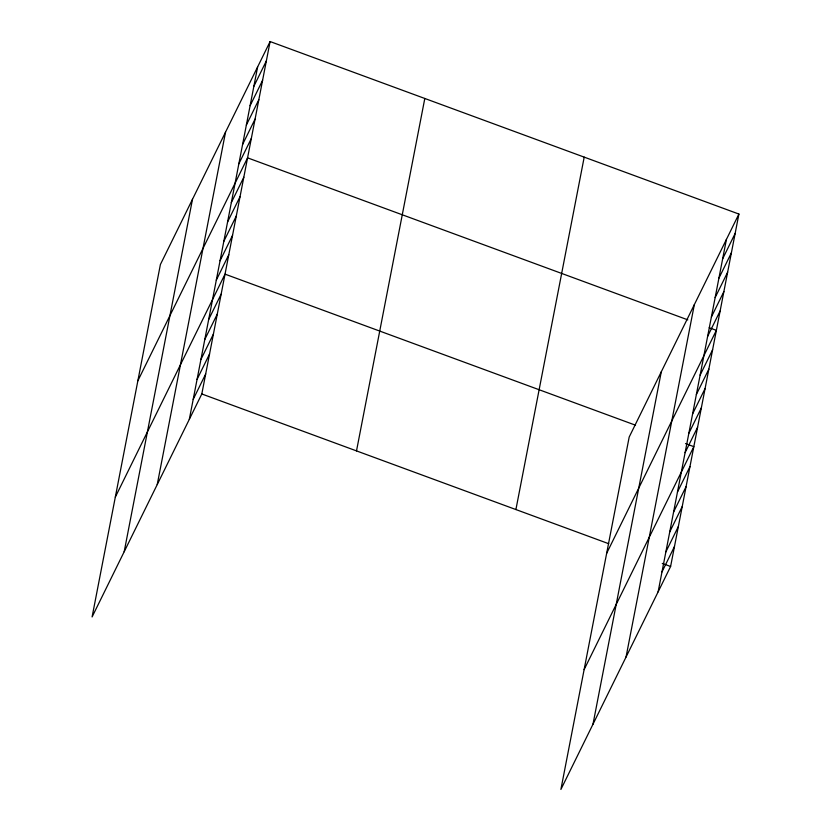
<?xml version="1.0" encoding="UTF-8"?>
<svg xmlns="http://www.w3.org/2000/svg" width="831" height="831" viewBox="0 0 831 831"><rect width="100%" height="100%" fill="white"/><g stroke="black" fill="none" stroke-linecap="round" stroke-linejoin="round"><path stroke-width="1.25" d="M124.183 551.732L192.48 199.315M157.236 484.556L225.533 132.129M189.323 419.354L257.62 66.927M270.106 41.55L160.393 264.518L92.096 616.945L201.808 393.967L270.106 41.55L738.904 214.055L670.607 566.482L560.894 789.45L629.192 437.033L738.904 214.055M356.509 450.901L424.807 98.474M515.906 509.548L584.203 157.132M592.981 724.248L661.279 371.821M626.034 657.061L694.332 304.645M658.121 591.859L726.419 239.432M253.86 86.31L266.346 60.933M250.11 105.693L262.596 80.316M246.35 125.076L258.836 99.699M242.59 144.459L255.086 119.082M238.84 163.842L251.326 138.465M137.853 380.816L247.565 157.848L687.808 319.852M231.319 202.608L243.815 177.232M227.569 221.991L240.055 196.615M223.809 241.374L236.295 215.998M220.059 260.757L232.545 235.381M216.299 280.14L228.785 254.764M115.312 497.115L225.035 274.147L635.518 425.202M208.674 319.499L221.16 294.122M204.8 339.464L217.286 314.087M200.936 359.439L213.422 334.062M197.061 379.403L209.547 354.027M193.187 399.379L205.683 374.002M722.658 258.815L735.155 233.438M718.908 278.198L731.394 252.821M715.148 297.581L727.634 272.204M711.398 316.975L723.884 291.588M707.638 336.358L720.124 310.971M606.651 553.332L716.364 330.354L709.227 327.726M700.128 375.124L712.614 349.737M696.368 394.507L708.853 369.12M692.607 413.89L705.103 388.503M688.857 433.273L701.343 407.886M685.097 452.656L697.583 427.269M584.11 669.63L693.833 446.652L685.502 443.588M677.473 492.004L689.959 466.627M673.598 511.979L686.094 486.602M669.734 531.944L682.22 506.567M665.86 551.919L678.345 526.542M661.995 571.884L674.481 546.507M201.808 393.967L608.728 543.713M662.276 563.418L670.607 566.482"/></g></svg>
